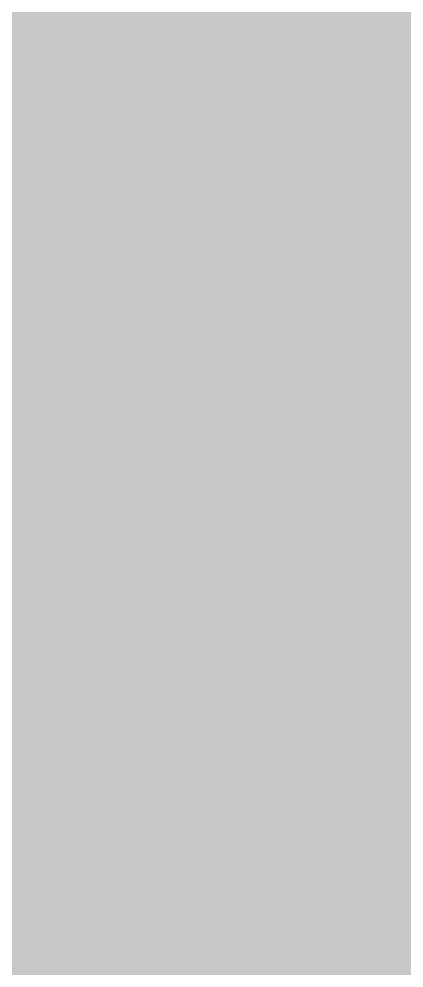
# Model space of a CAD drawing. Header units: millimetres. Extents: x 0 to 423, y 0 to 564.
# Drawn here: x 317.6 to 345.1, y 462.9 to 530.6 of the extents above; entities that cross this region are included whole.
import ezdxf

# ---------------------------------------------------------------- set-up
doc = ezdxf.new("R2010")
doc.units = ezdxf.units.MM

msp = doc.modelspace()

# ---------------------------------------------------------------- hatches: boundary and pattern name
msp.add_hatch(color=254).paths.add_polyline_path([(21.2189, 0.0537), (20.955, 0.0533), (20.6934, 0.0584), (20.4292, 0.066), (20.1676, 0.0787), (19.906, 0.094), (19.6469, 0.1118), (19.3853, 0.1321), (19.1262, 0.1549), (18.8671, 0.1829), (18.608, 0.2134), (18.349, 0.2464), (18.0924, 0.2845), (17.8359, 0.3251), (17.5793, 0.3683), (17.3253, 0.414), (17.0688, 0.4623), (16.8148, 0.5156), (16.5633, 0.5715), (16.3093, 0.6299), (16.0579, 0.6909), (15.809, 0.7544), (15.56, 0.823), (15.3111, 0.8941), (15.0622, 0.9677), (14.8158, 1.0439), (14.5694, 1.1227), (14.3256, 1.2065), (14.0818, 1.2903), (13.8379, 1.3792), (13.5966, 1.4707), (13.3579, 1.5672), (13.1191, 1.6637), (12.8803, 1.7628), (12.6441, 1.8669), (12.4079, 1.9736), (12.1742, 2.0803), (11.9405, 2.192), (11.7094, 2.3089), (11.4808, 2.4257), (11.2522, 2.5451), (11.0236, 2.6695), (10.7975, 2.794), (10.574, 2.9235), (10.3505, 3.0556), (10.1295, 3.1877), (9.9111, 3.3249), (9.6926, 3.4646), (9.4742, 3.6068), (9.2608, 3.7541), (9.0475, 3.9014), (8.8341, 4.0513), (8.6258, 4.2037), (8.4176, 4.3612), (8.2118, 4.5187), (8.0061, 4.6812), (7.8029, 4.8438), (7.6022, 5.0114), (7.4041, 5.1816), (7.206, 5.3518), (7.0129, 5.527), (6.8174, 5.7048), (6.6269, 5.8826), (6.4389, 6.0655), (6.2509, 6.2509), (6.0655, 6.4389), (5.8852, 6.6269), (5.7048, 6.8174), (5.527, 7.0104), (5.3518, 7.206), (5.1816, 7.4041), (5.0114, 7.6022), (4.8463, 7.8029), (4.6812, 8.0061), (4.5187, 8.2118), (4.3612, 8.4176), (4.2062, 8.6258), (4.0513, 8.8341), (3.9014, 9.0475), (3.7541, 9.2608), (3.6068, 9.4742), (3.4646, 9.6926), (3.3249, 9.9085), (3.1877, 10.1295), (3.0556, 10.3505), (2.9235, 10.574), (2.794, 10.7975), (2.6695, 11.0236), (2.5451, 11.2522), (2.4257, 11.4808), (2.3063, 11.7094), (2.192, 11.9405), (2.0803, 12.1742), (1.971, 12.4079), (1.8669, 12.6441), (1.7628, 12.8803), (1.6637, 13.1191), (1.5646, 13.3579), (1.4707, 13.5966), (1.3792, 13.8379), (1.2903, 14.0818), (1.2065, 14.3256), (1.1227, 14.5694), (1.0439, 14.8158), (0.9652, 15.0622), (0.8915, 15.3111), (0.823, 15.56), (0.7544, 15.809), (0.6883, 16.0604), (0.6274, 16.3119), (0.569, 16.5633), (0.5131, 16.8148), (0.4623, 17.0688), (0.4115, 17.3253), (0.3658, 17.5793), (0.3226, 17.8359), (0.2819, 18.0924), (0.2464, 18.3515), (0.2134, 18.608), (0.1829, 18.8671), (0.1549, 19.1262), (0.1295, 19.3878), (0.1092, 19.6469), (0.0914, 19.9085), (0.0762, 20.1701), (0.066, 20.4318), (0.0584, 20.6934), (0.0533, 20.955), (0.0508, 21.2192), (0.0522, 543.3314), (0.0533, 543.593), (0.0584, 543.8546), (0.066, 544.1188), (0.0762, 544.3804), (0.0914, 544.642), (0.1092, 544.9011), (0.1295, 545.1627), (0.1549, 545.4218), (0.1829, 545.6809), (0.2134, 545.94), (0.2464, 546.1991), (0.2819, 546.4556), (0.3226, 546.7121), (0.3658, 546.9687), (0.4115, 547.2227), (0.4623, 547.4792), (0.5131, 547.7332), (0.569, 547.9847), (0.6274, 548.2387), (0.6883, 548.4876), (0.7544, 548.7391), (0.823, 548.988), (0.8915, 549.2369), (0.9652, 549.4858), (1.0439, 549.7322), (1.1227, 549.9786), (1.2065, 550.2224), (1.2903, 550.4663), (1.3792, 550.7076), (1.4707, 550.9489), (1.5646, 551.1902), (1.6637, 551.4289), (1.7628, 551.6677), (1.8669, 551.9039), (1.971, 552.1401), (2.0803, 552.3738), (2.192, 552.6049), (2.3063, 552.8386), (2.4257, 553.0672), (2.5451, 553.2958), (2.6695, 553.5244), (2.794, 553.7505), (2.9235, 553.974), (3.0556, 554.1975), (3.1877, 554.4185), (3.3249, 554.6369), (3.4646, 554.8554), (3.6068, 555.0738), (3.7541, 555.2872), (3.9014, 555.5005), (4.0513, 555.7114), (4.2062, 555.9222), (4.3612, 556.1305), (4.5187, 556.3362), (4.6812, 556.5419), (4.8463, 556.7451), (5.0114, 556.9458), (5.1816, 557.1439), (5.3518, 557.342), (5.527, 557.5351), (5.7048, 557.7281), (5.8852, 557.9212), (6.0655, 558.1091), (6.2509, 558.2971), (6.4389, 558.4825), (6.6269, 558.6628), (6.8174, 558.8432), (7.0129, 559.021), (7.206, 559.1937), (7.4041, 559.3664), (7.6022, 559.5366), (7.8029, 559.7017), (8.0061, 559.8668), (8.2118, 560.0268), (8.4176, 560.1868), (8.6258, 560.3418), (8.8341, 560.4967), (9.0475, 560.6466), (9.2608, 560.7939), (9.4742, 560.9387), (9.6926, 561.0835), (9.9111, 561.2232), (10.1295, 561.3603), (10.3505, 561.4924), (10.574, 561.6245), (10.7975, 561.754), (11.0236, 561.8785), (11.2522, 562.0029), (11.4808, 562.1223), (11.7094, 562.2392), (11.9405, 562.356), (12.1742, 562.4678), (12.4079, 562.5744), (12.6441, 562.6811), (12.8803, 562.7853), (13.1191, 562.8843), (13.3579, 562.9834), (13.5966, 563.0774), (13.8379, 563.1688), (14.0818, 563.2577), (14.3256, 563.3415), (14.5694, 563.4253), (14.8158, 563.5041), (15.0622, 563.5803), (15.3111, 563.6539), (15.56, 563.7251), (15.809, 563.7936), (16.0579, 563.8571), (16.3093, 563.9206), (16.5633, 563.9791), (16.8148, 564.0349), (17.0688, 564.0857), (17.3253, 564.1365), (17.5793, 564.1823), (17.8359, 564.2254), (18.0924, 564.2635), (18.349, 564.3016), (18.608, 564.3347), (18.8671, 564.3651), (19.1262, 564.3931), (19.3853, 564.4185), (19.6469, 564.4388), (19.906, 564.4566), (20.1676, 564.4718), (20.4292, 564.482), (20.6934, 564.4896), (20.955, 564.4947), (21.2166, 564.4972), (402.2189, 564.4981), (402.4808, 564.4947), (402.7424, 564.4896), (403.0066, 564.482), (403.2682, 564.4718), (403.5298, 564.4566), (403.7889, 564.4388), (404.0505, 564.4185), (404.3096, 564.3931), (404.5687, 564.3651), (404.8277, 564.3347), (405.0868, 564.3016), (405.3434, 564.2635), (405.5999, 564.2254), (405.8564, 564.1823), (406.113, 564.1365), (406.367, 564.0857), (406.621, 564.0349), (406.875, 563.9791), (407.1264, 563.9206), (407.3779, 563.8571), (407.6268, 563.7936), (407.8783, 563.7251), (408.1272, 563.6539), (408.3736, 563.5803), (408.62, 563.5041), (408.8663, 563.4253), (409.1102, 563.3415), (409.354, 563.2577), (409.5979, 563.1688), (409.8392, 563.0774), (410.0805, 562.9834), (410.3192, 562.8843), (410.5554, 562.7853), (410.7942, 562.6811), (411.0279, 562.5744), (411.2616, 562.4678), (411.4952, 562.356), (411.7264, 562.2392), (411.9575, 562.1223), (412.1861, 562.0029), (412.4122, 561.8785), (412.6382, 561.754), (412.8643, 561.6245), (413.0853, 561.4924), (413.3063, 561.3603), (413.5272, 561.2232), (413.7457, 561.0835), (413.9616, 560.9387), (414.1775, 560.7939), (414.3908, 560.6466), (414.6017, 560.4967), (414.8125, 560.3418), (415.0208, 560.1868), (415.2265, 560.0268), (415.4297, 559.8668), (415.6329, 559.7017), (415.8336, 559.5366), (416.0342, 559.3664), (416.2298, 559.1937), (416.4254, 559.021), (416.6184, 558.8432), (416.8089, 558.6628), (416.9994, 558.4825), (417.1848, 558.2971), (417.3703, 558.1091), (417.5531, 557.9212), (417.7335, 557.7281), (417.9087, 557.5351), (418.084, 557.342), (418.2567, 557.1439), (418.4244, 556.9458), (418.592, 556.7451), (418.7546, 556.5419), (418.9171, 556.3362), (419.0746, 556.1305), (419.2321, 555.9222), (419.3845, 555.7114), (419.5369, 555.5005), (419.6842, 555.2872), (419.829, 555.0738), (419.9712, 554.8554), (420.1109, 554.6369), (420.2481, 554.4185), (420.3827, 554.1975), (420.5148, 553.974), (420.6418, 553.7505), (420.7688, 553.5244), (420.8907, 553.2958), (421.0126, 553.0672), (421.1295, 552.8386), (421.2438, 552.6049), (421.3555, 552.3738), (421.4647, 552.1401), (421.5689, 551.9039), (421.673, 551.6677), (421.7746, 551.4289), (421.8711, 551.1902), (421.9651, 550.9489), (422.0566, 550.7076), (422.1455, 550.4663), (422.2318, 550.2224), (422.3131, 549.9786), (422.3918, 549.7322), (422.4706, 549.4858), (422.5442, 549.2369), (422.6128, 548.988), (422.6814, 548.7391), (422.7449, 548.4876), (422.8084, 548.2387), (422.8668, 547.9847), (422.9227, 547.7332), (422.9735, 547.4792), (423.0243, 547.2227), (423.07, 546.9687), (423.1132, 546.7121), (423.1513, 546.4556), (423.1894, 546.1991), (423.2224, 545.94), (423.2529, 545.6809), (423.2808, 545.4218), (423.3037, 545.1627), (423.3266, 544.9011), (423.3443, 544.642), (423.357, 544.3804), (423.3697, 544.1188), (423.3774, 543.8546), (423.3824, 543.593), (423.385, 543.3314), (423.3855, 21.2203), (423.3824, 20.955), (423.3774, 20.6934), (423.3697, 20.4318), (423.357, 20.1701), (423.3443, 19.9085), (423.3266, 19.6469), (423.3037, 19.3878), (423.2808, 19.1262), (423.2529, 18.8671), (423.2224, 18.608), (423.1894, 18.3515), (423.1513, 18.0924), (423.1132, 17.8359), (423.07, 17.5793), (423.0243, 17.3253), (422.9735, 17.0688), (422.9227, 16.8148), (422.8668, 16.5633), (422.8084, 16.3119), (422.7449, 16.0604), (422.6814, 15.809), (422.6128, 15.56), (422.5442, 15.3111), (422.4706, 15.0622), (422.3918, 14.8158), (422.3131, 14.5694), (422.2318, 14.3256), (422.1455, 14.0818), (422.0566, 13.8379), (421.9651, 13.5966), (421.8711, 13.3579), (421.7746, 13.1191), (421.673, 12.8803), (421.5689, 12.6441), (421.4647, 12.4079), (421.3555, 12.1742), (421.2438, 11.9405), (421.1295, 11.7094), (421.0126, 11.4808), (420.8907, 11.2522), (420.7688, 11.0236), (420.6418, 10.7975), (420.5148, 10.574), (420.3827, 10.3505), (420.2481, 10.1295), (420.1109, 9.9085), (419.9712, 9.6926), (419.829, 9.4742), (419.6842, 9.2608), (419.5369, 9.0475), (419.3845, 8.8341), (419.2321, 8.6258), (419.0746, 8.4176), (418.9171, 8.2118), (418.7546, 8.0061), (418.592, 7.8029), (418.4244, 7.6022), (418.2567, 7.4041), (418.084, 7.206), (417.9087, 7.0104), (417.7335, 6.8174), (417.5531, 6.6269), (417.3703, 6.4389), (417.1848, 6.2509), (416.9994, 6.0655), (416.8089, 5.8826), (416.6184, 5.7048), (416.4254, 5.527), (416.2298, 5.3518), (416.0342, 5.1816), (415.8336, 5.0114), (415.6329, 4.8438), (415.4297, 4.6812), (415.2265, 4.5187), (415.0208, 4.3612), (414.8125, 4.2037), (414.6017, 4.0513), (414.3908, 3.9014), (414.1775, 3.7541), (413.9616, 3.6068), (413.7457, 3.4646), (413.5272, 3.3249), (413.3063, 3.1877), (413.0853, 3.0556), (412.8643, 2.9235), (412.6382, 2.794), (412.4122, 2.6695), (412.1861, 2.5451), (411.9575, 2.4257), (411.7264, 2.3089), (411.4952, 2.192), (411.2616, 2.0803), (411.0279, 1.9736), (410.7942, 1.8669), (410.5554, 1.7628), (410.3192, 1.6637), (410.0805, 1.5672), (409.8392, 1.4707), (409.5979, 1.3792), (409.354, 1.2903), (409.1102, 1.2065), (408.8663, 1.1227), (408.62, 1.0439), (408.3736, 0.9677), (408.1272, 0.8941), (407.8783, 0.823), (407.6268, 0.7544), (407.3779, 0.6909), (407.1264, 0.6299), (406.875, 0.5715), (406.621, 0.5156), (406.367, 0.4623), (406.113, 0.414), (405.8564, 0.3683), (405.5999, 0.3251), (405.3434, 0.2845), (405.0868, 0.2464), (404.8277, 0.2134), (404.5687, 0.1829), (404.3096, 0.1549), (404.0505, 0.1321), (403.7889, 0.1118), (403.5298, 0.094), (403.2682, 0.0787), (403.0066, 0.066), (402.7424, 0.0584), (402.4808, 0.0533), (402.2166, 0.0533)])
h = msp.add_hatch(color=59)
h.paths.add_polyline_path([(335.9644, 488.466), (335.9328, 488.4547), (335.9023, 488.4471), (335.8718, 488.4395), (335.8388, 488.4293), (335.8083, 488.4217), (335.7753, 488.4141), (335.7423, 488.4039), (335.7093, 488.3963), (335.6737, 488.3887), (335.6407, 488.381), (335.6051, 488.3734), (335.5721, 488.3658), (335.5365, 488.3582), (335.501, 488.3506), (335.4654, 488.3429), (335.4273, 488.3353), (335.3918, 488.3277), (335.3562, 488.3201), (335.3181, 488.315), (335.28, 488.3074), (335.2444, 488.2998), (335.2063, 488.2947), (335.1682, 488.2871), (335.1301, 488.282), (335.0946, 488.2744), (335.0565, 488.2693), (335.0184, 488.2617), (334.9803, 488.2566), (334.9422, 488.2515), (334.9041, 488.2464), (334.866, 488.2413), (334.8279, 488.2363), (334.7898, 488.2286), (334.7517, 488.2261), (334.7136, 488.221), (334.6755, 488.2159), (334.6399, 488.2109), (334.6018, 488.2058), (334.5637, 488.2032), (334.5282, 488.1982), (334.4901, 488.1931), (334.4545, 488.1905), (334.4164, 488.1855), (334.3808, 488.1829), (334.3453, 488.1804), (334.3097, 488.1778), (334.2742, 488.1728), (334.2386, 488.1702), (334.2056, 488.1677), (334.17, 488.1651), (334.137, 488.1626), (334.104, 488.1601), (334.071, 488.1601), (334.0379, 488.1575), (334.0049, 488.155), (333.9744, 488.155), (333.944, 488.1524), (333.9109, 488.1524), (333.883, 488.1499), (333.8525, 488.1499), (333.8246, 488.1499), (333.7941, 488.1474), (333.7662, 488.1474), (333.7408, 488.1474), (333.662, 488.1474), (333.5833, 488.1499), (333.5071, 488.1524), (333.4334, 488.155), (333.3623, 488.1601), (333.2937, 488.1677), (333.2251, 488.1728), (333.1591, 488.1804), (333.0931, 488.1905), (333.0296, 488.2007), (332.9686, 488.2109), (332.9102, 488.2236), (332.8518, 488.2388), (332.7959, 488.254), (332.7425, 488.2693), (332.6892, 488.2871), (332.6384, 488.3048), (332.5901, 488.3226), (332.5419, 488.3455), (332.4936, 488.3658), (332.4504, 488.3887), (332.4073, 488.4141), (332.3641, 488.4395), (332.3234, 488.4649), (332.2853, 488.4953), (332.2472, 488.5233), (332.2117, 488.5538), (332.1761, 488.5868), (332.1431, 488.6198), (332.1101, 488.6554), (332.0796, 488.6909), (332.0491, 488.7265), (332.0212, 488.7671), (331.9932, 488.8052), (331.9678, 488.8484), (331.9424, 488.889), (331.9196, 488.9348), (331.8967, 488.9805), (331.8764, 489.0262), (331.8561, 489.0745), (331.8358, 489.1253), (331.818, 489.1761), (331.8002, 489.2294), (331.785, 489.2827), (331.7697, 489.3386), (331.757, 489.3945), (331.7418, 489.4529), (331.7316, 489.5139), (331.7189, 489.5748), (331.7088, 489.6383), (331.6986, 489.7044), (331.691, 489.7704), (331.6834, 489.8365), (331.6757, 489.9076), (331.6707, 489.9762), (331.663, 490.0498), (331.6605, 490.1235), (331.6554, 490.1997), (331.6529, 490.2759), (331.6503, 490.3546), (331.6478, 490.4359), (331.6453, 490.5172), (331.6453, 490.601), (331.6453, 490.6874), (331.6457, 527.4564), (325.1687, 527.4564), (325.1687, 490.1816), (325.1708, 489.9304), (325.1759, 489.6841), (325.1886, 489.4428), (325.2064, 489.2065), (325.2267, 488.9754), (325.2521, 488.7493), (325.2826, 488.5258), (325.3181, 488.3074), (325.3562, 488.0966), (325.3994, 487.8883), (325.4451, 487.6825), (325.4985, 487.4844), (325.5543, 487.2888), (325.6128, 487.0983), (325.6763, 486.9129), (325.7448, 486.7326), (325.816, 486.5548), (325.8896, 486.3821), (325.9684, 486.2144), (326.0522, 486.0493), (326.1385, 485.8918), (326.2274, 485.7344), (326.3189, 485.5845), (326.4154, 485.4372), (326.517, 485.2949), (326.6186, 485.1552), (326.7253, 485.0206), (326.8345, 484.8911), (326.9463, 484.7641), (327.0631, 484.6422), (327.1825, 484.5228), (327.3019, 484.4085), (327.4263, 484.2993), (327.5533, 484.1926), (327.6829, 484.091), (327.8149, 483.9919), (327.9521, 483.8954), (328.0893, 483.8065), (328.229, 483.7176), (328.3712, 483.6338), (328.516, 483.555), (328.6633, 483.4788), (328.8106, 483.4052), (328.963, 483.3366), (329.1154, 483.2731), (329.2704, 483.2096), (329.4278, 483.1537), (329.5879, 483.0978), (329.7504, 483.047), (329.913, 483.0013), (330.0781, 482.9556), (330.2432, 482.915), (330.4108, 482.8794), (330.581, 482.8438), (330.7512, 482.8134), (330.9239, 482.788), (331.0966, 482.7626), (331.2719, 482.7422), (331.4471, 482.7245), (331.6249, 482.7118), (331.8027, 482.7016), (331.9831, 482.694), (332.1634, 482.6889), (332.3438, 482.6864), (332.4301, 482.6864), (332.5165, 482.6889), (332.6028, 482.6889), (332.6867, 482.6914), (332.773, 482.694), (332.8568, 482.6965), (332.9407, 482.6991), (333.0245, 482.7041), (333.1083, 482.7092), (333.1921, 482.7143), (333.2759, 482.7194), (333.3598, 482.7245), (333.441, 482.7321), (333.5249, 482.7372), (333.6061, 482.7448), (333.6874, 482.7524), (333.7687, 482.7626), (333.85, 482.7702), (333.9313, 482.7803), (334.01, 482.788), (334.0913, 482.7981), (334.17, 482.8083), (334.2488, 482.8184), (334.3275, 482.8311), (334.4062, 482.8413), (334.485, 482.854), (334.5637, 482.8667), (334.6399, 482.8794), (334.7187, 482.8921), (334.7949, 482.9048), (334.8711, 482.92), (334.9473, 482.9327), (335.0235, 482.948), (335.0997, 482.9607), (335.1733, 482.9759), (335.247, 482.9912), (335.3232, 483.0064), (335.3968, 483.0242), (335.4705, 483.0394), (335.5416, 483.0547), (335.6153, 483.0724), (335.6864, 483.0902), (335.7601, 483.1055), (335.8312, 483.1232), (335.9023, 483.141), (335.9734, 483.1588), (336.042, 483.1766), (336.1131, 483.1969), (336.1817, 483.2147), (336.2503, 483.2325), (336.3189, 483.2528), (336.3874, 483.2706), (336.456, 483.2909), (336.5221, 483.3087), (336.5881, 483.329), (336.6567, 483.3493), (336.7202, 483.3696), (336.7862, 483.3899), (336.8523, 483.4103), (336.9158, 483.4306), (336.9818, 483.4509), (337.0453, 483.4712), (337.1088, 483.4915), (337.1698, 483.5119)])
edge = h.paths.add_edge_path(flags=16)
edge.add_line((335.9009, 526.6295), (335.8998, 526.5268))
edge.add_line((335.8998, 526.5268), (335.9048, 526.4302))
edge.add_line((335.9048, 526.4302), (335.9074, 526.3312))
edge.add_line((335.9074, 526.3312), (335.915, 526.2372))
edge.add_line((335.915, 526.2372), (335.9252, 526.1432))
edge.add_line((335.9252, 526.1432), (335.9353, 526.0518))
edge.add_line((335.9353, 526.0518), (335.948, 525.9603))
edge.add_line((335.948, 525.9603), (335.9607, 525.8714))
edge.add_line((335.9607, 525.8714), (335.976, 525.7851))
edge.add_line((335.976, 525.7851), (335.9937, 525.6987))
edge.add_line((335.9937, 525.6987), (336.0115, 525.6149))
edge.add_line((336.0115, 525.6149), (336.0318, 525.5311))
edge.add_line((336.0318, 525.5311), (336.0547, 525.4523))
edge.add_line((336.0547, 525.4523), (336.0776, 525.3711))
edge.add_line((336.0776, 525.3711), (336.1004, 525.2949))
edge.add_line((336.1004, 525.2949), (336.1258, 525.2187))
edge.add_line((336.1258, 525.2187), (336.1538, 525.1425))
edge.add_line((336.1538, 525.1425), (336.1817, 525.0688))
edge.add_line((336.1817, 525.0688), (336.2096, 524.9977))
edge.add_line((336.2096, 524.9977), (336.2401, 524.9291))
edge.add_line((336.2401, 524.9291), (336.2731, 524.858))
edge.add_line((336.2731, 524.858), (336.3036, 524.7919))
edge.add_line((336.3036, 524.7919), (336.3366, 524.7259))
edge.add_line((336.3366, 524.7259), (336.3722, 524.6624))
edge.add_line((336.3722, 524.6624), (336.4078, 524.5989))
edge.add_line((336.4078, 524.5989), (336.4433, 524.5379))
edge.add_line((336.4433, 524.5379), (336.4789, 524.477))
edge.add_line((336.4789, 524.477), (336.517, 524.4186))
edge.add_line((336.517, 524.4186), (336.5525, 524.3627))
edge.add_line((336.5525, 524.3627), (336.5906, 524.3068))
edge.add_line((336.5906, 524.3068), (336.6313, 524.2535))
edge.add_line((336.6313, 524.2535), (336.6694, 524.2001))
edge.add_line((336.6694, 524.2001), (336.71, 524.1493))
edge.add_line((336.71, 524.1493), (336.7481, 524.0985))
edge.add_line((336.7481, 524.0985), (336.7888, 524.0503))
edge.add_line((336.7888, 524.0503), (336.8294, 524.002))
edge.add_line((336.8294, 524.002), (336.87, 523.9563))
edge.add_line((336.87, 523.9563), (336.9107, 523.9131))
edge.add_line((336.9107, 523.9131), (336.9539, 523.8699))
edge.add_line((336.9539, 523.8699), (336.9945, 523.8267))
edge.add_line((336.9945, 523.8267), (337.0351, 523.7861))
edge.add_line((337.0351, 523.7861), (337.0758, 523.748))
edge.add_line((337.0758, 523.748), (337.1164, 523.7099))
edge.add_line((337.1164, 523.7099), (337.1571, 523.6718))
edge.add_line((337.1571, 523.6718), (337.1977, 523.6362))
edge.add_line((337.1977, 523.6362), (337.2383, 523.6032))
edge.add_line((337.2383, 523.6032), (337.279, 523.5702))
edge.add_line((337.279, 523.5702), (337.3196, 523.5397))
edge.add_line((337.3196, 523.5397), (337.3577, 523.5092))
edge.add_line((337.3577, 523.5092), (337.3984, 523.4788))
edge.add_line((337.3984, 523.4788), (337.4365, 523.4508))
edge.add_line((337.4365, 523.4508), (337.4746, 523.4254))
edge.add_line((337.4746, 523.4254), (337.5101, 523.4))
edge.add_line((337.5101, 523.4), (337.5482, 523.3746))
edge.add_line((337.5482, 523.3746), (337.5838, 523.3518))
edge.add_line((337.5838, 523.3518), (337.6193, 523.3314))
edge.add_line((337.6193, 523.3314), (337.6524, 523.3111))
edge.add_line((337.6524, 523.3111), (337.6879, 523.2908))
edge.add_line((337.6879, 523.2908), (337.7184, 523.273))
edge.add_line((337.7184, 523.273), (337.7514, 523.2552))
edge.add_line((337.7514, 523.2552), (337.7819, 523.24))
edge.add_line((337.7819, 523.24), (337.8124, 523.2248))
edge.add_line((337.8124, 523.2248), (337.8403, 523.2121))
edge.add_line((337.8403, 523.2121), (337.8683, 523.1994))
edge.add_line((337.8683, 523.1994), (335.2655, 517.041))
edge.add_line((335.2655, 517.041), (339.1394, 517.041))
edge.add_line((339.1394, 517.041), (342.9497, 523.2009))
edge.add_line((342.9497, 523.2009), (342.9914, 523.273))
edge.add_line((342.9914, 523.273), (343.0346, 523.3467))
edge.add_line((343.0346, 523.3467), (343.0778, 523.4203))
edge.add_line((343.0778, 523.4203), (343.1184, 523.4915))
edge.add_line((343.1184, 523.4915), (343.1565, 523.5626))
edge.add_line((343.1565, 523.5626), (343.1946, 523.6337))
edge.add_line((343.1946, 523.6337), (343.2327, 523.7023))
edge.add_line((343.2327, 523.7023), (343.2683, 523.7709))
edge.add_line((343.2683, 523.7709), (343.3039, 523.8394))
edge.add_line((343.3039, 523.8394), (343.3369, 523.908))
edge.add_line((343.3369, 523.908), (343.3699, 523.9741))
edge.add_line((343.3699, 523.9741), (343.4004, 524.0401))
edge.add_line((343.4004, 524.0401), (343.4334, 524.1061))
edge.add_line((343.4334, 524.1061), (343.4613, 524.1696))
edge.add_line((343.4613, 524.1696), (343.4918, 524.2357))
edge.add_line((343.4918, 524.2357), (343.5198, 524.2992))
edge.add_line((343.5198, 524.2992), (343.5452, 524.3601))
edge.add_line((343.5452, 524.3601), (343.5706, 524.4236))
edge.add_line((343.5706, 524.4236), (343.596, 524.4846))
edge.add_line((343.596, 524.4846), (343.6214, 524.5456))
edge.add_line((343.6214, 524.5456), (343.6442, 524.604))
edge.add_line((343.6442, 524.604), (343.6671, 524.6649))
edge.add_line((343.6671, 524.6649), (343.6874, 524.7234))
edge.add_line((343.6874, 524.7234), (343.7077, 524.7818))
edge.add_line((343.7077, 524.7818), (343.728, 524.8402))
edge.add_line((343.728, 524.8402), (343.7458, 524.8961))
edge.add_line((343.7458, 524.8961), (343.7661, 524.952))
edge.add_line((343.7661, 524.952), (343.7839, 525.0078))
edge.add_line((343.7839, 525.0078), (343.7992, 525.0637))
edge.add_line((343.7992, 525.0637), (343.8144, 525.1171))
edge.add_line((343.8144, 525.1171), (343.8296, 525.1704))
edge.add_line((343.8296, 525.1704), (343.8449, 525.2237))
edge.add_line((343.8449, 525.2237), (343.8576, 525.2771))
edge.add_line((343.8576, 525.2771), (343.8728, 525.3279))
edge.add_line((343.8728, 525.3279), (343.883, 525.3787))
edge.add_line((343.883, 525.3787), (343.8957, 525.4295))
edge.add_line((343.8957, 525.4295), (343.9084, 525.4803))
edge.add_line((343.9084, 525.4803), (343.9185, 525.5311))
edge.add_line((343.9185, 525.5311), (343.9287, 525.5793))
edge.add_line((343.9287, 525.5793), (343.9363, 525.6276))
edge.add_line((343.9363, 525.6276), (343.9465, 525.6759))
edge.add_line((343.9465, 525.6759), (343.9541, 525.7241))
edge.add_line((343.9541, 525.7241), (343.9617, 525.7698))
edge.add_line((343.9617, 525.7698), (343.9693, 525.8156))
edge.add_line((343.9693, 525.8156), (343.9744, 525.8613))
edge.add_line((343.9744, 525.8613), (343.982, 525.907))
edge.add_line((343.982, 525.907), (343.9871, 525.9502))
edge.add_line((343.9871, 525.9502), (343.9922, 525.9959))
edge.add_line((343.9922, 525.9959), (343.9973, 526.0391))
edge.add_line((343.9973, 526.0391), (344.0024, 526.0823))
edge.add_line((344.0024, 526.0823), (344.0049, 526.1229))
edge.add_line((344.0049, 526.1229), (344.01, 526.1661))
edge.add_line((344.01, 526.1661), (344.0125, 526.2067))
edge.add_line((344.0125, 526.2067), (344.0151, 526.2474))
edge.add_line((344.0151, 526.2474), (344.0176, 526.288))
edge.add_line((344.0176, 526.288), (344.0201, 526.3286))
edge.add_line((344.0201, 526.3286), (344.0227, 526.3667))
edge.add_line((344.0227, 526.3667), (344.0227, 526.4048))
edge.add_line((344.0227, 526.4048), (344.0252, 526.4429))
edge.add_line((344.0252, 526.4429), (344.0252, 526.481))
edge.add_line((344.0252, 526.481), (344.0252, 526.5191))
edge.add_line((344.0252, 526.5191), (344.0278, 526.5572))
edge.add_line((344.0278, 526.5572), (344.0278, 526.5928))
edge.add_line((344.0278, 526.5928), (344.0278, 526.6284))
edge.add_line((344.0278, 526.6284), (344.0252, 526.735))
edge.add_line((344.0252, 526.735), (344.0227, 526.8417))
edge.add_line((344.0227, 526.8417), (344.0151, 526.9459))
edge.add_line((344.0151, 526.9459), (344.0074, 527.05))
edge.add_line((344.0074, 527.05), (343.9947, 527.1541))
edge.add_line((343.9947, 527.1541), (343.982, 527.2557))
edge.add_line((343.982, 527.2557), (343.9643, 527.3573))
edge.add_line((343.9643, 527.3573), (343.9465, 527.4564))
edge.add_line((343.9465, 527.4564), (343.9262, 527.5555))
edge.add_line((343.9262, 527.5555), (343.9008, 527.6545))
edge.add_line((343.9008, 527.6545), (343.8754, 527.751))
edge.add_line((343.8754, 527.751), (343.8474, 527.8476))
edge.add_line((343.8474, 527.8476), (343.8169, 527.9415))
edge.add_line((343.8169, 527.9415), (343.7865, 528.0355))
edge.add_line((343.7865, 528.0355), (343.7509, 528.127))
edge.add_line((343.7509, 528.127), (343.7128, 528.2184))
edge.add_line((343.7128, 528.2184), (343.6747, 528.3073))
edge.add_line((343.6747, 528.3073), (343.6341, 528.3962))
edge.add_line((343.6341, 528.3962), (343.5909, 528.4851))
edge.add_line((343.5909, 528.4851), (343.5452, 528.5689))
edge.add_line((343.5452, 528.5689), (343.4969, 528.6553))
edge.add_line((343.4969, 528.6553), (343.4486, 528.7366))
edge.add_line((343.4486, 528.7366), (343.3978, 528.8204))
edge.add_line((343.3978, 528.8204), (343.3445, 528.8991))
edge.add_line((343.3445, 528.8991), (343.2886, 528.9779))
edge.add_line((343.2886, 528.9779), (343.2327, 529.0566))
edge.add_line((343.2327, 529.0566), (343.1743, 529.1328))
edge.add_line((343.1743, 529.1328), (343.1134, 529.2065))
edge.add_line((343.1134, 529.2065), (343.0499, 529.2776))
edge.add_line((343.0499, 529.2776), (342.9864, 529.3487))
edge.add_line((342.9864, 529.3487), (342.9203, 529.4198))
edge.add_line((342.9203, 529.4198), (342.8517, 529.4859))
edge.add_line((342.8517, 529.4859), (342.7832, 529.5519))
edge.add_line((342.7832, 529.5519), (342.712, 529.6179))
edge.add_line((342.712, 529.6179), (342.6409, 529.6814))
edge.add_line((342.6409, 529.6814), (342.5647, 529.7424))
edge.add_line((342.5647, 529.7424), (342.4911, 529.8008))
edge.add_line((342.4911, 529.8008), (342.4123, 529.8567))
edge.add_line((342.4123, 529.8567), (342.3336, 529.9126))
edge.add_line((342.3336, 529.9126), (342.2548, 529.9659))
edge.add_line((342.2548, 529.9659), (342.1736, 530.0193))
edge.add_line((342.1736, 530.0193), (342.0897, 530.0675))
edge.add_line((342.0897, 530.0675), (342.0059, 530.1158))
edge.add_line((342.0059, 530.1158), (341.9196, 530.1615))
edge.add_line((341.9196, 530.1615), (341.8332, 530.2072))
edge.add_line((341.8332, 530.2072), (341.7443, 530.2479))
edge.add_line((341.7443, 530.2479), (341.6529, 530.2885))
edge.add_line((341.6529, 530.2885), (341.564, 530.3266))
edge.add_line((341.564, 530.3266), (341.47, 530.3622))
edge.add_line((341.47, 530.3622), (341.3785, 530.3952))
edge.add_line((341.3785, 530.3952), (341.282, 530.4282))
edge.add_line((341.282, 530.4282), (341.188, 530.4561))
edge.add_line((341.188, 530.4561), (341.0915, 530.4841))
edge.add_line((341.0915, 530.4841), (340.9925, 530.5095))
edge.add_line((340.9925, 530.5095), (340.8934, 530.5323))
edge.add_line((340.8934, 530.5323), (340.7943, 530.5527))
edge.add_line((340.7943, 530.5527), (340.6927, 530.5704))
edge.add_line((340.6927, 530.5704), (340.5911, 530.5857))
edge.add_line((340.5911, 530.5857), (340.4895, 530.5984))
edge.add_line((340.4895, 530.5984), (340.3854, 530.6111))
edge.add_line((340.3854, 530.6111), (340.2813, 530.6187))
edge.add_line((340.2813, 530.6187), (340.1771, 530.6263))
edge.add_line((340.1771, 530.6263), (340.0704, 530.6289))
edge.add_line((340.0704, 530.6289), (339.9638, 530.6314))
edge.add_line((339.9638, 530.6314), (339.8571, 530.6289))
edge.add_line((339.8571, 530.6289), (339.7504, 530.6263))
edge.add_line((339.7504, 530.6263), (339.6463, 530.6187))
edge.add_line((339.6463, 530.6187), (339.5421, 530.6111))
edge.add_line((339.5421, 530.6111), (339.438, 530.5984))
edge.add_line((339.438, 530.5984), (339.3338, 530.5857))
edge.add_line((339.3338, 530.5857), (339.2322, 530.5704))
edge.add_line((339.2322, 530.5704), (339.1332, 530.5527))
edge.add_line((339.1332, 530.5527), (339.0316, 530.5323))
edge.add_line((339.0316, 530.5323), (338.9351, 530.5095))
edge.add_line((338.9351, 530.5095), (338.836, 530.4841))
edge.add_line((338.836, 530.4841), (338.7395, 530.4561))
edge.add_line((338.7395, 530.4561), (338.643, 530.4282))
edge.add_line((338.643, 530.4282), (338.549, 530.3952))
edge.add_line((338.549, 530.3952), (338.455, 530.3622))
edge.add_line((338.455, 530.3622), (338.3636, 530.3266))
edge.add_line((338.3636, 530.3266), (338.2721, 530.2885))
edge.add_line((338.2721, 530.2885), (338.1832, 530.2479))
edge.add_line((338.1832, 530.2479), (338.0943, 530.2072))
edge.add_line((338.0943, 530.2072), (338.008, 530.1615))
edge.add_line((338.008, 530.1615), (337.9216, 530.1158))
edge.add_line((337.9216, 530.1158), (337.8378, 530.0675))
edge.add_line((337.8378, 530.0675), (337.754, 530.0193))
edge.add_line((337.754, 530.0193), (337.6727, 529.9659))
edge.add_line((337.6727, 529.9659), (337.5939, 529.9126))
edge.add_line((337.5939, 529.9126), (337.5152, 529.8567))
edge.add_line((337.5152, 529.8567), (337.4365, 529.8008))
edge.add_line((337.4365, 529.8008), (337.3603, 529.7424))
edge.add_line((337.3603, 529.7424), (337.2866, 529.6814))
edge.add_line((337.2866, 529.6814), (337.2155, 529.6179))
edge.add_line((337.2155, 529.6179), (337.1444, 529.5519))
edge.add_line((337.1444, 529.5519), (337.0732, 529.4859))
edge.add_line((337.0732, 529.4859), (337.0072, 529.4198))
edge.add_line((337.0072, 529.4198), (336.9412, 529.3487))
edge.add_line((336.9412, 529.3487), (336.8777, 529.2776))
edge.add_line((336.8777, 529.2776), (336.8142, 529.2065))
edge.add_line((336.8142, 529.2065), (336.7532, 529.1328))
edge.add_line((336.7532, 529.1328), (336.6948, 529.0566))
edge.add_line((336.6948, 529.0566), (336.6389, 528.9779))
edge.add_line((336.6389, 528.9779), (336.583, 528.8991))
edge.add_line((336.583, 528.8991), (336.5297, 528.8204))
edge.add_line((336.5297, 528.8204), (336.4789, 528.7366))
edge.add_line((336.4789, 528.7366), (336.4281, 528.6553))
edge.add_line((336.4281, 528.6553), (336.3824, 528.5689))
edge.add_line((336.3824, 528.5689), (336.3366, 528.4851))
edge.add_line((336.3366, 528.4851), (336.2935, 528.3962))
edge.add_line((336.2935, 528.3962), (336.2528, 528.3073))
edge.add_line((336.2528, 528.3073), (336.2122, 528.2184))
edge.add_line((336.2122, 528.2184), (336.1766, 528.127))
edge.add_line((336.1766, 528.127), (336.1411, 528.0355))
edge.add_line((336.1411, 528.0355), (336.108, 527.9415))
edge.add_line((336.108, 527.9415), (336.0776, 527.8476))
edge.add_line((336.0776, 527.8476), (336.0496, 527.751))
edge.add_line((336.0496, 527.751), (336.0242, 527.6545))
edge.add_line((336.0242, 527.6545), (336.0014, 527.5555))
edge.add_line((336.0014, 527.5555), (335.981, 527.4564))
edge.add_line((335.981, 527.4564), (335.9607, 527.3573))
edge.add_line((335.9607, 527.3573), (335.9455, 527.2557))
edge.add_line((335.9455, 527.2557), (335.9328, 527.1541))
edge.add_line((335.9328, 527.1541), (335.9201, 527.05))
edge.add_line((335.9201, 527.05), (335.9125, 526.9459))
edge.add_line((335.9125, 526.9459), (335.9048, 526.8417))
edge.add_line((335.9048, 526.8417), (335.8998, 526.735))
edge.add_line((335.8998, 526.735), (335.8998, 526.6284))

doc.saveas('drawing.dxf')
